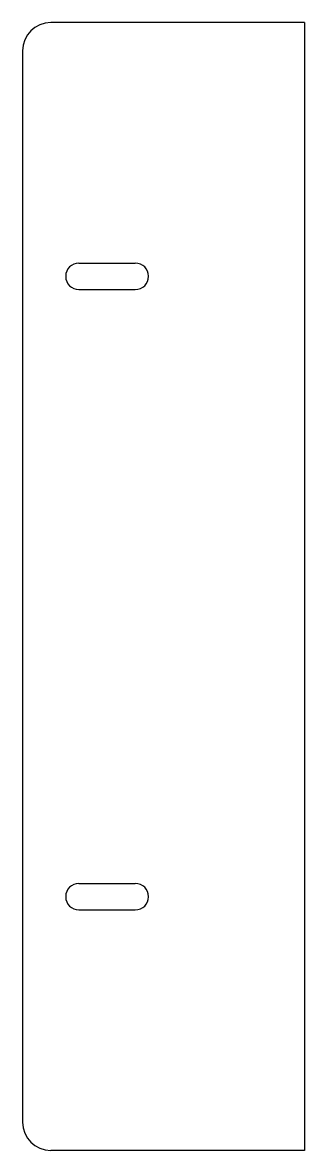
# Model space of a CAD drawing. Header units: millimetres. Extents: x -50 to 0, y -200 to 0.
import ezdxf

# ---------------------------------------------------------------- set-up
doc = ezdxf.new("R2010")
doc.units = ezdxf.units.MM

msp = doc.modelspace()

# ---------------------------------------------------------------- linework, layer by layer
at = {"color": 7, "linetype": 'Continuous', "lineweight": 25}
for p, q in [((0, 0), (-45, 0)), ((0, 0), (0, -200)), ((-50, -5), (-50, -195)), ((-40, -42.65), (-30, -42.65)), ((-40, -47.35), (-30, -47.35)), ((-40, -152.65), (-30, -152.65)), ((-40, -157.35), (-30, -157.35)), ((0, -200), (-45, -200))]:
    msp.add_line(p, q, dxfattribs=at)
for centre, radius, start, end in [((-45, -5), 5, 90, 180), ((-40, -45), 2.35, 90, 270), ((-30, -45), 2.35, 270, 90), ((-40, -155), 2.35, 90, 270), ((-30, -155), 2.35, 270, 90), ((-45, -195), 5, 180, 270)]:
    msp.add_arc(centre, radius, start, end, dxfattribs=at)

doc.saveas('drawing.dxf')
